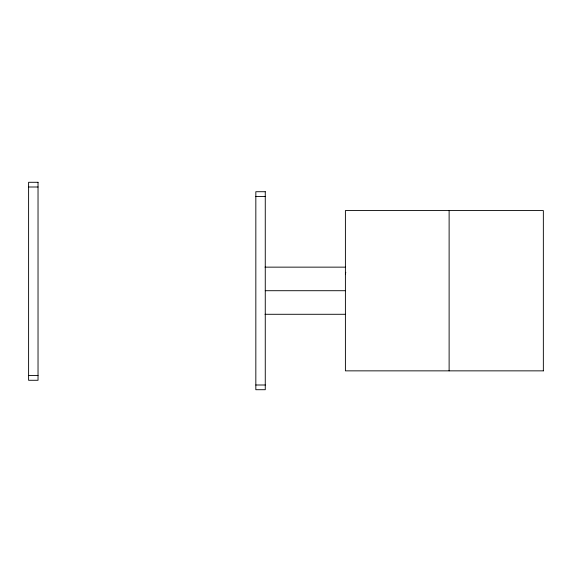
<?xml version="1.0" encoding="UTF-8"?>
<svg xmlns="http://www.w3.org/2000/svg" width="572" height="572" viewBox="0 0 572 572"><rect width="100%" height="100%" fill="white"/><g stroke="black" fill="none" stroke-linecap="round" stroke-linejoin="round"><path stroke-width="0.86" d="M345.402 274.045L345.788 272.308M28.6 187.001L38.031 187.001M255.834 196.432L265.265 196.432M265.015 267.145L345.402 267.145M265.265 290.712L345.402 290.712M265.015 314.285L345.402 314.285M543.4 370.856L345.402 370.856L345.402 210.575L543.35 210.575L543.35 370.856M28.6 375.568L38.031 375.568M255.834 384.999L265.265 384.999M449.12 210.575L449.12 370.856M38.031 182.289L28.6 182.289L28.6 380.28L38.031 380.28L38.031 182.289M265.265 191.72L255.834 191.72L255.834 389.711L265.265 389.711L265.265 191.72"/></g></svg>
